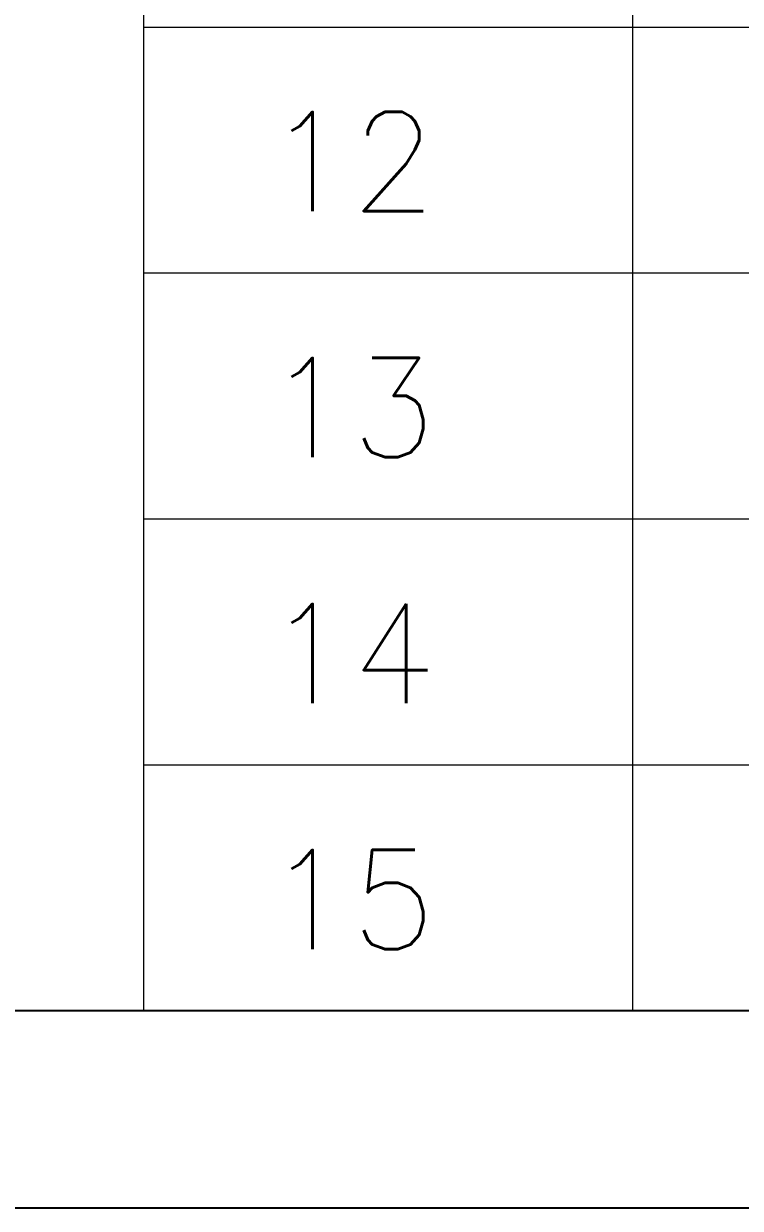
# Model space of a CAD drawing. Extents: x 3550807 to 4078732, y -628171 to -515859.
# Drawn here: x 3570994 to 3571835, y -551399 to -550007 of the extents above; entities that cross this region are included whole.
import ezdxf

# ---------------------------------------------------------------- set-up
doc = ezdxf.new("R2010")
doc.units = 0
doc.header["$LTSCALE"] = 6
doc.header["$MEASUREMENT"] = 0
doc.linetypes.add('ACAD_ISO04W100', pattern=[30, 24, -3, 0, -3])
doc.linetypes.add('CONTINU', pattern=[0])
doc.layers.get('0').update_dxf_attribs({"linetype": 'CONTINUOUS'})
doc.layers.add('axes', color=40, linetype='ACAD_ISO04W100', lineweight=25)
doc.layers.add('ELE-LIGHTING WIRRING', color=7, linetype='CONTINUOUS')
doc.styles.get("Standard").update_dxf_attribs({"font": 'SIMPLEX'})

msp = doc.modelspace()

# ---------------------------------------------------------------- linework, layer by layer
for points in [[(3595887.8, -519387.1), (3595887.8, -551398.5), (3550806.6, -551398.5), (3550806.6, -519387.1)], [(3595656, -519618.9), (3595656, -551166.7), (3551038.4, -551166.7), (3551038.4, -519618.9)]]:
    msp.add_lwpolyline(points, close=True)
at = {"layer": 'axes', "color": 7, "linetype": 'CONTINU', "lineweight": 0}
for p, q in [((3571708.5, -546365.9), (3571708.5, -551166.7)), ((3571134.9, -550010.8), (3576094.5, -550010.8)), ((3571134.9, -550299.7), (3576094.5, -550299.7)), ((3571134.9, -550588.7), (3576094.5, -550588.7)), ((3571134.9, -550877.7), (3576094.5, -550877.7)), ((3571134.9, -551166.7), (3576094.5, -551166.7))]:
    msp.add_line(p, q, dxfattribs=at)
msp.add_lwpolyline([(3571134.9, -551166.7), (3571134.9, -546365.9), (3576094.5, -546365.9), (3576094.5, -551166.7)], dxfattribs=at)

# ---------------------------------------------------------------- texts
at = {"layer": 'ELE-LIGHTING WIRRING', "color": 7, "linetype": 'CONTINU', "lineweight": 0, "char_height": 116.61, "width": 358.178, "attachment_point": 1}
for s, insert in [('{\\C256;12}', (3571278, -550110.5)), ('{\\C256;13}', (3571278, -550399.5)), ('{\\C256;14}', (3571278, -550688.5)), ('{\\C256;15}', (3571278, -550977.5))]:
    msp.add_mtext(s, dxfattribs=dict(at, insert=insert))

doc.saveas('drawing.dxf')
